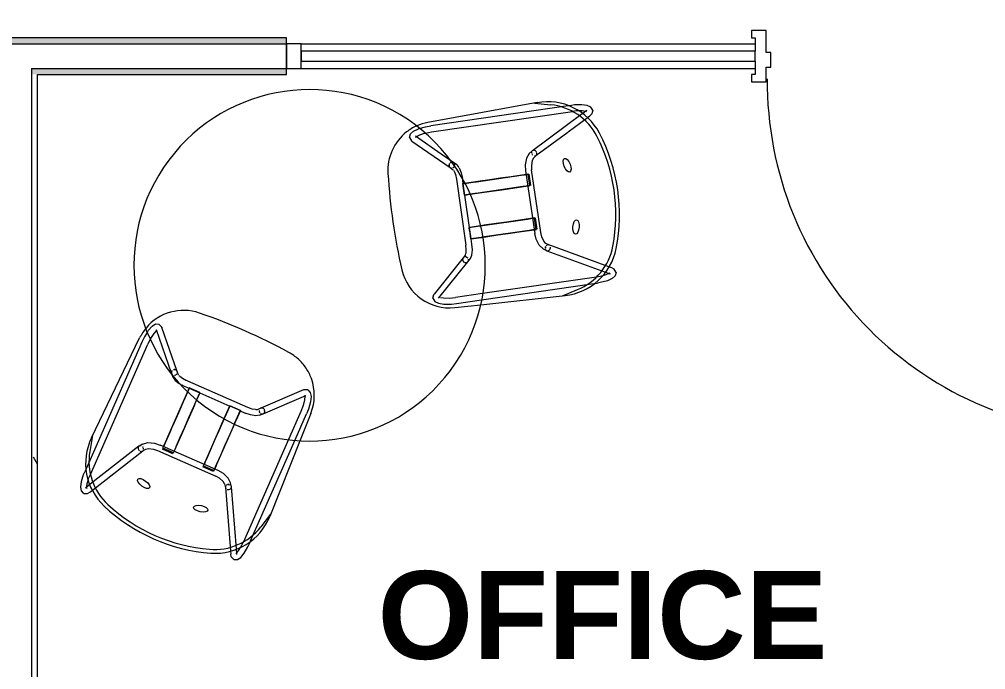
# Model space of a CAD drawing. Header units: inches. Extents: x 6664 to 8129, y 209 to 1287.
# Drawn here: x 7059 to 7158, y 337.5 to 404.1 of the extents above; entities that cross this region are included whole.
import ezdxf

# ---------------------------------------------------------------- set-up
doc = ezdxf.new("R2010")
doc.units = ezdxf.units.IN
doc.header["$MEASUREMENT"] = 0
for name, color, linetype, lineweight in [('A-AREA-IDEN', 2, 'Continuous', 9), ('A-DOOR', 31, 'Continuous', 13), ('A-GLAZ-CURT', 52, 'Continuous', 9), ('A-GLAZ-CWMG', 51, 'Continuous', 9), ('A-WALL', 113, 'Continuous', 13), ('A-WALL-PATT', 111, 'Continuous', 13), ('I-FURN', 30, 'Continuous', 9), ('I-WALL', 2, 'Continuous', 9)]:
    doc.layers.add(name, color=color, linetype=linetype, lineweight=lineweight)
doc.styles.add('Swis721 Lt BT_B', font='', dxfattribs={"height": 9})
doc.styles.get('Swis721 Lt BT_B').set_extended_font_data('Swis721 Lt BT', bold=True)
pattern_1 = [(0, (0, 0), (30.72, 7.68), [1.267, -21.773, 1.267, -21.773, -122.88]), (0, (0, 0), (30.72, 7.68), [-46.08, 1.267, -44.813, 1.267, -21.773, -53.76]), (0, (0, 0), (30.72, 7.68), [-115.2, 1.267, -14.093, 1.267, -37.133]), (120, (11.52, 3.84), (-22.011075, 22.7643004), [1.267, -21.773, 1.267, -21.773, -122.88]), (120, (11.52, 3.84), (-22.011075, 22.7643004), [-46.08, 1.267, -44.813, 1.267, -21.773, -53.76]), (120, (11.52, 3.84), (-22.011075, 22.7643004), [-115.2, 1.267, -14.093, 1.267, -37.133]), (240, (15.36, 19.2), (-8.708925, -30.4443004), [1.267, -21.773, 1.267, -21.773, -122.88]), (240, (15.36, 19.2), (-8.708925, -30.4443004), [-46.08, 1.267, -44.813, 1.267, -21.773, -53.76]), (240, (15.36, 19.2), (-8.708925, -30.4443004), [-115.2, 1.267, -14.093, 1.267, -37.133])]

# ---------------------------------------------------------------- blocks, each defined once
blk = doc.blocks.new('Door - Single - Solid Door - wood-8514988-11th FLOOR POWER _ SIGNAL')
at = {"layer": 'A-DOOR'}
for p, q in [((-14.006, 38.714), (-12.631, 38.714)), ((-14.006, 2.714), (-14.006, 38.714)), ((-12.631, 38.714), (-12.631, 2.714)), ((-12.631, 2.714), (-14.006, 2.714))]:
    blk.add_line(p, q, dxfattribs=at)
at = {"layer": 'A-DOOR', "lineweight": 9}
for p, q in [((-15.631, 2.714), (-15.631, 1.964)), ((-14.131, 2.714), (-15.631, 2.714)), ((-14.131, 1.214), (-14.131, 2.714)), ((23.619, 2.714), (22.119, 2.714)), ((22.119, 2.714), (22.119, 1.214)), ((23.619, 1.964), (23.619, 2.714)), ((-13.631, 1.214), (-14.131, 1.214)), ((-13.631, -0.286), (-13.631, 1.214)), ((22.119, 1.214), (21.619, 1.214)), ((21.619, 1.214), (21.619, -0.286)), ((23.244, 0.589), (23.244, 1.964)), ((23.244, 1.964), (23.619, 1.964)), ((-14.131, -2.536), (-14.131, -0.286)), ((-14.131, -0.286), (-13.631, -0.286)), ((21.619, -0.286), (22.119, -0.286)), ((22.119, -0.286), (22.119, -2.536)), ((23.244, -1.786), (23.244, -0.411)), ((-15.631, -1.786), (-15.631, -2.536)), ((23.619, -1.786), (23.244, -1.786)), ((23.619, -2.536), (23.619, -1.786)), ((-15.631, -2.536), (-14.131, -2.536)), ((22.119, -2.536), (23.619, -2.536))]:
    blk.add_line(p, q, dxfattribs=at)
blk.add_arc((-14.006, 2.714), 36, 359.5, 90, dxfattribs=at)
blk = doc.blocks.new('MEZ-Round_Top-Davis_Furniture-2 - 36x36x29-R-7034221-11th FLOOR POWER _ SIGNAL')
at = {"layer": 'I-FURN'}
for start, end in [(90, 270), (270, 90)]:
    blk.add_arc((0, 0), 18, start, end, dxfattribs=at)
blk = doc.blocks.new('HighTower_Eyes_Guest1 - HighTower_Eyes_Guest-V3-11th FLOOR POWER _ SIGNAL')
at = {"layer": 'I-FURN'}
for p, q in [((-4.667, 5.665), (-7.92, 9.146)), ((7.92, 9.146), (4.668, 5.666)), ((-9.096, 8.146), (-9.18, 7.548)), ((-9.074, 8.305), (-9.096, 8.146)), ((-8.903, 8.845), (-9.058, 8.354)), ((-8.383, 8.726), (-8.377, 8.719)), ((-8.377, 8.719), (-5.177, 5.295)), ((5.124, 5.239), (8.377, 8.719)), ((8.252, 8.719), (8.279, 8.678)), ((8.32, 8.615), (8.441, 8.267)), ((8.383, 8.726), (8.377, 8.719)), ((8.441, 8.267), (8.543, 7.661)), ((8.903, 8.845), (9.074, 8.305)), ((9.074, 8.305), (9.18, 7.548)), ((-9.978, -4.107), (-9.581, 7.252)), ((-9.18, 7.548), (-9.199, 7.02)), ((-9.199, 7.02), (-9.199, -7.229)), ((-8.547, 7.576), (-8.574, 7.02)), ((-8.574, -7.566), (-8.574, 7.02)), ((8.543, 7.661), (8.574, 7.02)), ((8.574, 7.02), (8.574, 3.887)), ((9.18, 7.548), (9.199, 7.02)), ((9.199, 4.117), (9.199, 7.02)), ((9.581, 7.252), (9.684, 4.295)), ((-5.177, 5.295), (-5.124, 5.238)), ((-5.128, 5.245), (-4.85, 4.951)), ((-4.85, 4.951), (-4.565, 4.774)), ((-4.396, 5.38), (-4.673, 5.674)), ((-4.345, 5.356), (-4.279, 5.323)), ((-3.316, 5.203), (-3.421, 5.203)), ((3.421, 5.203), (-3.285, 5.203)), ((4.397, 5.381), (4.279, 5.323)), ((4.673, 5.674), (4.396, 5.38)), ((4.85, 4.951), (4.52, 4.746)), ((4.85, 4.951), (5.128, 5.245)), ((-3.836, 4.606), (-3.731, 4.599)), ((-3.697, 4.596), (-3.421, 4.578)), ((-3.421, 4.578), (-2.858, 4.578)), ((-1.677, 4.614), (-2.858, 4.614)), ((-2.858, 4.614), (-2.858, 4.589)), ((-2.858, 4.602), (-1.677, 4.602)), ((-2.858, 4.578), (-2.858, 4.602)), ((-2.858, 4.233), (-2.858, 4.602)), ((-2.858, 4.589), (-2.858, 4.578)), ((-2.858, 4.583), (-2.858, 4.233)), ((-2.858, 3.535), (-2.858, 4.233)), ((-2.858, 4.233), (-2.858, 3.073)), ((-1.677, 4.589), (-1.677, 4.614)), ((-1.677, 4.602), (-1.677, 4.583)), ((-1.677, 4.602), (-1.677, 3.855)), ((-1.677, 4.578), (-1.677, 4.589)), ((-1.677, 4.583), (-1.677, 4.578)), ((-1.677, 3.855), (-1.677, 4.583)), ((-1.677, 4.578), (1.677, 4.578)), ((1.677, 4.589), (1.677, 4.614)), ((1.677, 4.614), (2.858, 4.614)), ((1.677, 3.535), (1.677, 4.602)), ((1.677, 4.602), (1.677, 4.583)), ((2.858, 4.602), (1.677, 4.602)), ((1.677, 4.578), (1.677, 4.589)), ((1.677, 4.583), (1.677, 4.578)), ((1.677, 4.583), (1.677, 3.207)), ((1.677, 4.578), (1.677, 4.578)), ((2.858, 4.614), (2.858, 4.589)), ((2.858, 4.583), (2.858, 4.602)), ((2.858, 4.602), (2.858, 3.535)), ((2.858, 4.589), (2.858, 4.578)), ((2.858, 3.23), (2.858, 4.583)), ((2.858, 4.578), (2.858, 4.583)), ((2.858, 4.578), (3.421, 4.578)), ((2.858, 4.578), (2.858, 4.578)), ((3.984, 4.616), (3.421, 4.578)), ((4.52, 4.746), (3.984, 4.616)), ((9.199, -7.185), (9.199, 4.117)), ((9.684, 4.295), (9.978, -4.107)), ((-2.858, 3.207), (-2.858, 3.535)), ((-2.858, -1.431), (-2.858, 3.207)), ((-2.858, 3.073), (-2.858, 2.448)), ((-1.677, 3.073), (-1.677, 3.855)), ((-1.677, 3.855), (-1.677, 3.535)), ((-1.677, 3.535), (-1.677, 3.373)), ((-1.677, 3.373), (-1.677, 3.207)), ((-1.677, 3.207), (-1.677, -1.431)), ((-1.677, 1.82), (-1.677, 3.073)), ((1.677, 3.373), (1.677, 3.535)), ((1.677, 3.207), (1.677, 3.373)), ((1.677, -1.431), (1.677, 3.197)), ((1.677, 3.197), (1.677, 3.073)), ((1.677, 3.073), (1.677, 1.82)), ((2.858, 3.535), (2.858, 3.23)), ((2.858, 3.127), (2.858, 3.207)), ((2.858, 3.207), (2.858, 3.127)), ((2.858, 3.073), (2.858, 3.127)), ((2.858, 3.127), (2.858, -1.431)), ((2.858, 1.82), (2.858, 3.073)), ((8.574, 3.887), (8.574, -7.566)), ((-2.858, 2.448), (-2.858, 1.82)), ((-2.858, 1.82), (-2.858, 0.754)), ((-1.677, 0.754), (-1.677, 1.82)), ((1.677, 1.82), (1.677, 0.754)), ((2.858, 0.754), (2.858, 1.82)), ((-2.858, 0.754), (-2.858, 0.181)), ((-2.858, 0.181), (-2.858, -0.384)), ((-1.677, 0.181), (-1.677, 0.754)), ((-1.677, -0.384), (-1.677, 0.181)), ((1.677, 0.754), (1.677, -0.384)), ((2.858, -0.384), (2.858, 0.754)), ((-2.858, -0.384), (-2.858, -1.431)), ((-1.677, -1.431), (-1.677, -0.384)), ((1.677, -0.384), (1.677, -1.431)), ((2.858, -1.42), (2.858, -0.384)), ((3.251, -1.942), (-3.251, -1.942)), ((-2.858, -1.758), (-2.858, -1.431)), ((-2.858, -1.45), (-2.858, -1.954)), ((-2.858, -2.037), (-2.858, -1.758)), ((-1.677, -1.431), (-1.677, -1.551)), ((-1.677, -1.954), (-1.677, -1.45)), ((-1.677, -1.551), (-1.677, -1.662)), ((-1.677, -1.662), (-1.677, -1.758)), ((-1.677, -1.758), (-1.677, -2.037)), ((1.677, -1.758), (1.677, -1.431)), ((1.677, -1.45), (1.677, -1.94)), ((1.677, -2.037), (1.677, -1.758)), ((2.858, -1.956), (2.858, -1.431)), ((2.858, -1.431), (2.858, -1.758)), ((2.858, -1.758), (2.858, -2.041)), ((-5.18, -2.919), (-8.175, -8.495)), ((-4.924, -2.564), (-5.162, -2.9)), ((-4.652, -3.262), (-4.414, -2.926)), ((-3.682, -2.601), (-3.251, -2.567)), ((-3.251, -2.567), (3.251, -2.567)), ((-2.858, -2.037), (-2.858, -2.099)), ((-2.858, -2.099), (-2.858, -2.037)), ((-2.858, -2.174), (-2.858, -2.103)), ((-2.858, -2.121), (-2.858, -2.174)), ((-1.677, -2.121), (-2.858, -2.121)), ((-1.677, -2.223), (-2.858, -2.223)), ((-1.677, -2.037), (-1.677, -2.087)), ((-1.677, -2.087), (-1.677, -2.037)), ((-1.677, -2.103), (-1.677, -2.161)), ((1.677, -2.053), (1.677, -2.103)), ((1.677, -2.103), (1.677, -2.053)), ((1.677, -2.121), (1.677, -2.179)), ((1.677, -2.179), (1.677, -2.121)), ((2.858, -2.121), (1.677, -2.121)), ((2.858, -2.223), (1.677, -2.223)), ((2.858, -2.041), (2.858, -2.103)), ((2.858, -2.103), (2.858, -2.041)), ((2.858, -2.108), (2.858, -2.179)), ((2.858, -2.179), (2.858, -2.121)), ((4.414, -2.926), (4.652, -3.262)), ((5.162, -2.9), (4.924, -2.564)), ((8.197, -8.536), (5.171, -2.904)), ((-9.968, -3.844), (-9.567, -5.453)), ((-7.715, -8.958), (-4.629, -3.215)), ((4.621, -3.199), (7.715, -8.958)), ((9.968, -3.844), (9.567, -5.453)), ((-9.199, -7.229), (-9.199, -7.566)), ((9.199, -7.566), (9.199, -7.229)), ((-8.197, -8.536), (-8.427, -8.964)), ((8.427, -8.964), (8.197, -8.536)), ((-8.471, -9.029), (-8.427, -8.964)), ((-8.327, -8.987), (-8.357, -8.936)), ((-8.302, -9.029), (-8.326, -8.989)), ((-7.877, -9.259), (-7.715, -8.958)), ((7.715, -8.958), (7.877, -9.259)), ((8.326, -8.989), (8.357, -8.938)), ((8.471, -9.029), (8.427, -8.964))]:
    blk.add_line(p, q, dxfattribs=at)
at = {"layer": 'I-FURN', "flags": 128}
for points in [[(-8.315, 9.333), (-8.669, 9.188), (-8.898, 8.853)], [(-8.314, 9.332), (-7.962, 9.188), (-7.92, 9.146)], [(8.314, 9.332), (7.962, 9.188), (7.92, 9.146)], [(8.315, 9.333), (8.669, 9.188), (8.898, 8.853)], [(-8.32, 8.615), (-8.441, 8.267), (-8.543, 7.661), (-8.547, 7.576)], [(-4.237, 5.313), (-3.909, 5.236), (-3.421, 5.203)], [(4.237, 5.313), (3.909, 5.236), (3.421, 5.203)], [(-4.52, 4.746), (-3.984, 4.616), (-3.836, 4.606)], [(-4.924, -2.564), (-4.508, -2.217), (-3.859, -1.998), (-3.251, -1.942)], [(4.924, -2.564), (4.508, -2.217), (3.859, -1.998), (3.251, -1.942)], [(-4.414, -2.926), (-4.173, -2.748), (-3.682, -2.601)], [(4.414, -2.926), (4.173, -2.748), (3.682, -2.601), (3.251, -2.567)], [(-8.387, -9.629), (-8.728, -9.487), (-8.949, -9.15), (-9.106, -8.614), (-9.192, -7.871), (-9.199, -7.566)], [(-8.525, -8.218), (-8.561, -7.955), (-8.574, -7.566)], [(8.387, -9.629), (8.728, -9.487), (8.949, -9.15), (9.106, -8.614), (9.192, -7.871), (9.199, -7.566)], [(8.525, -8.218), (8.561, -7.955), (8.574, -7.566)], [(-8.381, -8.878), (-8.479, -8.562), (-8.525, -8.218)], [(8.381, -8.878), (8.479, -8.562), (8.525, -8.218)], [(-8.387, -9.629), (-8.046, -9.487), (-7.877, -9.259)], [(8.387, -9.629), (8.046, -9.487), (7.877, -9.259)]]:
    blk.add_lwpolyline(points, dxfattribs=at)
at = {"layer": 'I-FURN'}
for centre, radius, start, end in [((-4.584, 7.077), 5, 94.68367, 164.03527), ((0, -48.875), 61.139, 85.31633, 94.68367), ((4.584, 7.077), 5, 71.43027, 85.31633), ((4.584, 7.077), 5, 57.54422, 71.43027), ((4.584, 7.077), 5, 43.65816, 57.54422), ((4.584, 7.077), 5, 2, 43.65816), ((-4.584, 7.077), 5, 164.11395, 178), ((-3.981, -4.316), 6, 178, 250.52754), ((3.981, -4.316), 6, 289.47246, 2), ((-3.746, -4.001), 6, 194, 251.10821), ((3.746, -4.001), 6, 288.89179, 346), ((0, 6.944), 17.568, 251.10821, 288.89179), ((0, 6.944), 17.943, 250.52754, 289.47246), ((0, 6.944), 17.943, 250.52754, 289.47246)]:
    blk.add_arc(centre, radius, start, end, dxfattribs=at)
for centre, major_axis, ratio, start_param, end_param in [((-4.9, 5.46), (0.227, 0.214), 0.915808, 2.428908, 2.63401), ((-4.895, 5.452), (0.228, 0.213), 0.916448, 2.43874, 2.608271), ((-4.895, 5.452), (0.228, 0.213), 0.916448, 2.084672, 2.346472), ((-4.9, 5.46), (0.227, 0.214), 0.915808, 2.167109, 2.211844), ((-4.9, 5.46), (0.227, 0.214), 0.915808, 2.690708, 2.897234), ((-4.9, 5.46), (0.227, 0.214), 0.915808, 2.963189, 3.141593), ((-4.895, 5.452), (0.228, 0.213), 0.916448, 2.947164, 3.13187), ((-4.9, 5.46), (0.227, 0.214), 0.915808, 3.141593, 3.214307), ((-4.895, 5.452), (0.228, 0.213), 0.916448, 3.13187, 3.141593), ((-4.895, 5.452), (0.228, 0.213), 0.916448, 3.141593, 3.33919), ((-4.9, 5.46), (0.227, 0.214), 0.915808, 3.289597, 3.476106), ((-4.9, 5.46), (0.227, 0.214), 0.915808, 1.381711, 1.562638), ((-4.895, 5.452), (0.228, 0.213), 0.916448, 1.386162, 1.561074), ((-4.9, 5.46), (0.227, 0.214), 0.915808, 1.155371, 1.298687), ((-4.895, 5.452), (0.228, 0.213), 0.916448, 1.147282, 1.299274), ((-4.895, 5.452), (0.228, 0.213), 0.916448, 3.684418, 3.861128), ((-4.9, 5.46), (0.227, 0.214), 0.915808, 0.858112, 1.035719), ((-4.895, 5.452), (0.228, 0.213), 0.916448, 0.85768, 1.037475), ((-4.9, 5.46), (0.227, 0.214), 0.915808, 0.596313, 0.772256), ((-4.895, 5.452), (0.228, 0.213), 0.916448, 0.590929, 0.775676), ((-4.895, 5.452), (0.228, 0.213), 0.916448, 4.471424, 4.913765), ((-4.9, 5.46), (0.227, 0.214), 0.915808, 0.191413, 0.334513), ((-4.895, 5.452), (0.228, 0.213), 0.916448, 6.273463, 6.535262), ((-4.9, 5.46), (0.227, 0.214), 0.915808, 0.072714, 0.191413), ((-4.9, 5.46), (0.227, 0.214), 0.915808, 0, 0.072714), ((-4.9, 5.46), (0.227, 0.214), 0.915808, 6.0941, 6.283185), ((-4.895, 5.452), (0.228, 0.213), 0.916448, 6.011663, 6.273463), ((-4.895, 5.452), (0.228, 0.213), 0.916448, 4.964466, 5.226265), ((-4.9, 5.46), (0.227, 0.214), 0.915808, 5.046902, 5.278321), ((-4.895, 5.452), (0.228, 0.213), 0.916448, 5.766308, 5.982538), ((-4.895, 5.452), (0.228, 0.213), 0.916448, 5.524019, 5.708881), ((4.896, 5.452), (-0.228, 0.213), 0.916448, 1.05692, 1.808476), ((4.896, 5.452), (-0.228, 0.213), 0.916448, 6.031109, 6.554707), ((4.9, 5.46), (-0.227, 0.214), 0.915808, 6.210471, 6.472271), ((4.9, 5.46), (-0.227, 0.214), 0.915808, 1.236283, 1.433525), ((4.9, 5.46), (-0.227, 0.214), 0.915808, 1.498082, 1.759882), ((4.896, 5.452), (-0.228, 0.213), 0.916448, 5.769309, 5.979921), ((4.9, 5.46), (-0.227, 0.214), 0.915808, 5.775508, 5.948672), ((4.896, 5.452), (-0.228, 0.213), 0.916448, 5.50751, 5.70291), ((4.9, 5.46), (-0.227, 0.214), 0.915808, 5.425073, 5.686873), ((4.896, 5.452), (-0.228, 0.213), 0.916448, 2.177595, 2.364128), ((4.896, 5.452), (-0.228, 0.213), 0.916448, 5.24571, 5.434476), ((4.9, 5.46), (-0.227, 0.214), 0.915808, 5.163274, 5.425073), ((4.896, 5.452), (-0.228, 0.213), 0.916448, 2.440623, 2.627717), ((4.9, 5.46), (-0.227, 0.214), 0.915808, 2.54528, 2.707622), ((4.896, 5.452), (-0.228, 0.213), 0.916448, 4.722112, 4.904368), ((4.9, 5.46), (-0.227, 0.214), 0.915808, 4.720924, 4.901474), ((4.9, 5.46), (-0.227, 0.214), 0.915808, 2.816059, 2.993589), ((4.896, 5.452), (-0.228, 0.213), 0.916448, 2.944098, 3.141593), ((4.896, 5.452), (-0.228, 0.213), 0.916448, 4.460312, 4.640541), ((4.9, 5.46), (-0.227, 0.214), 0.915808, 4.456985, 4.639675), ((4.9, 5.46), (-0.227, 0.214), 0.915808, 3.068879, 3.141593), ((4.896, 5.452), (-0.228, 0.213), 0.916448, 3.141593, 3.151315), ((4.896, 5.452), (-0.228, 0.213), 0.916448, 3.151315, 3.413115), ((4.9, 5.46), (-0.227, 0.214), 0.915808, 3.141593, 3.330678), ((4.896, 5.452), (-0.228, 0.213), 0.916448, 4.198513, 4.377029), ((4.9, 5.46), (-0.227, 0.214), 0.915808, 4.192335, 4.377876), ((4.896, 5.452), (-0.228, 0.213), 0.916448, 3.936713, 4.113626), ((4.9, 5.46), (-0.227, 0.214), 0.915808, 3.92624, 4.116076), ((4.896, 5.452), (-0.228, 0.213), 0.916448, 3.674914, 3.850093), ((4.9, 5.46), (-0.227, 0.214), 0.915808, 3.654412, 3.854277), ((-4.904, -3.067), (-0.275, 0.148), 0.846149, 5.878386, 8.157938), ((-4.907, -3.081), (-0.255, 0.181), 0.826969, 0.26926, 0.531059), ((-4.907, -3.081), (-0.255, 0.181), 0.826969, 0, 0.00746), ((-4.907, -3.081), (-0.255, 0.181), 0.826969, 6.096142, 6.283185), ((-4.907, -3.081), (-0.255, 0.181), 0.826969, 5.525085, 5.754636), ((-4.907, -3.081), (-0.255, 0.181), 0.826969, 4.719849, 4.91726), ((-4.904, -3.067), (-0.275, 0.148), 0.846149, 4.492747, 4.754546), ((-4.904, -3.067), (-0.275, 0.148), 0.846149, 4.076075, 4.230947), ((4.896, -3.052), (0.275, 0.148), 0.846149, 2.052238, 2.314038), ((4.907, -3.081), (0.255, 0.181), 0.826969, 1.825135, 1.996712), ((4.896, -3.052), (0.275, 0.148), 0.846149, 1.287619, 1.78679), ((4.907, -3.081), (0.255, 0.181), 0.826969, 1.301537, 1.534958), ((4.907, -3.081), (0.255, 0.181), 0.826969, 1.039737, 1.201154), ((4.896, -3.052), (0.275, 0.148), 0.846149, 4.251883, 6.717117), ((4.896, -3.052), (0.275, 0.148), 0.846149, 0.743241, 0.922887), ((4.907, -3.081), (0.255, 0.181), 0.826969, 0, 0.254339), ((4.907, -3.081), (0.255, 0.181), 0.826969, 6.275725, 6.283185), ((-4.907, -3.081), (-0.255, 0.181), 0.826969, 0.531059, 0.792858), ((-4.904, -3.067), (-0.275, 0.148), 0.846149, 2.136552, 2.294271), ((-4.904, -3.067), (-0.275, 0.148), 0.846149, 2.398351, 2.575143), ((-4.904, -3.067), (-0.275, 0.148), 0.846149, 2.660151, 2.896492), ((-4.904, -3.067), (-0.275, 0.148), 0.846149, 2.92195, 3.141593), ((-4.907, -3.081), (-0.255, 0.181), 0.826969, 3.141593, 3.382773), ((-4.904, -3.067), (-0.275, 0.148), 0.846149, 3.141593, 3.18375), ((-4.907, -3.081), (-0.255, 0.181), 0.826969, 3.737682, 3.917238), ((4.896, -3.052), (0.275, 0.148), 0.846149, 2.575837, 2.796189), ((4.896, -3.052), (0.275, 0.148), 0.846149, 2.92445, 3.361235), ((4.907, -3.081), (0.255, 0.181), 0.826969, 2.900413, 3.141593), ((4.896, -3.052), (0.275, 0.148), 0.846149, 3.426403, 3.623034), ((4.907, -3.081), (0.255, 0.181), 0.826969, 5.752126, 5.944891)]:
    blk.add_ellipse(centre, major_axis=major_axis, ratio=ratio, start_param=start_param, end_param=end_param, dxfattribs=at)
for centre, major_axis in [((-3.194, -6.224), (-0.731, 0.169)), ((3.194, -6.224), (0.731, 0.169))]:
    blk.add_ellipse(centre, major_axis=major_axis, ratio=0.429347, dxfattribs=at)
blk = doc.blocks.new('HighTower_Eyes_Guest1 - HighTower_Eyes_Guest-V4-11th FLOOR POWER _ SIGNAL')
at = {"layer": 'I-FURN'}
for p, q in [((-8.471, 9.029), (-8.427, 8.964)), ((-8.427, 8.964), (-8.197, 8.536)), ((-8.327, 8.987), (-8.357, 8.936)), ((-7.715, 8.958), (-7.877, 9.259)), ((-6.567, 6.821), (-7.715, 8.958)), ((7.715, 8.958), (4.621, 3.199)), ((7.877, 9.259), (7.715, 8.958)), ((8.197, 8.536), (8.427, 8.964)), ((8.326, 8.989), (8.357, 8.938)), ((8.471, 9.029), (8.427, 8.964)), ((-8.561, 7.955), (-8.574, 7.566)), ((-8.525, 8.218), (-8.561, 7.955)), ((-8.175, 8.495), (-5.18, 2.919)), ((5.171, 2.904), (8.197, 8.536)), ((-9.199, 7.566), (-9.199, 7.229)), ((-9.199, 7.203), (-9.199, -7.02)), ((-8.574, -7.02), (-8.574, 7.566)), ((8.574, 7.566), (8.574, -4.246)), ((9.199, 7.229), (9.199, 7.566)), ((9.199, -4.432), (9.199, 7.185)), ((-4.629, 3.215), (-6.549, 6.789)), ((-9.968, 3.844), (-9.567, 5.453)), ((9.968, 3.844), (9.567, 5.453)), ((-9.978, 4.107), (-9.581, -7.252)), ((9.675, -4.573), (9.978, 4.107)), ((-4.414, 2.926), (-4.652, 3.262)), ((4.652, 3.262), (4.414, 2.926)), ((-5.162, 2.9), (-4.924, 2.564)), ((-4.924, 2.564), (-4.508, 2.217)), ((-4.508, 2.217), (-3.859, 1.998)), ((-3.859, 1.998), (-3.251, 1.942)), ((-3.682, 2.601), (-3.251, 2.567)), ((3.251, 2.567), (-3.251, 2.567)), ((-2.858, 2.223), (-1.677, 2.223)), ((-2.858, 2.103), (-2.858, 2.174)), ((-2.858, 2.174), (-2.858, 2.121)), ((-2.858, 2.121), (-1.677, 2.121)), ((-2.858, 2.037), (-2.858, 2.099)), ((-2.858, 2.099), (-2.858, 2.037)), ((-2.858, 1.987), (-2.858, 2.034)), ((-2.858, 2.034), (-2.858, 1.987)), ((-1.677, 2.161), (-1.677, 2.103)), ((-1.677, 2.037), (-1.677, 2.087)), ((-1.677, 2.087), (-1.677, 2.037)), ((1.677, 2.223), (2.858, 2.223)), ((1.677, 2.121), (1.677, 2.179)), ((1.677, 2.179), (1.677, 2.121)), ((1.677, 2.121), (2.858, 2.121)), ((1.677, 2.053), (1.677, 2.103)), ((1.677, 2.103), (1.677, 2.053)), ((2.858, 2.121), (2.858, 2.179)), ((2.858, 2.179), (2.858, 2.108)), ((2.858, 2.041), (2.858, 2.103)), ((2.858, 2.103), (2.858, 2.041)), ((2.858, 1.99), (2.858, 2.037)), ((2.858, 2.037), (2.858, 1.99)), ((3.859, 1.998), (3.251, 1.942)), ((4.924, 2.564), (5.162, 2.9)), ((-3.251, 1.942), (3.251, 1.942)), ((-2.858, 1.758), (-2.858, 1.958)), ((-2.858, 1.954), (-2.858, 0.384)), ((-2.858, 1.431), (-2.858, 1.758)), ((-2.858, -3.207), (-2.858, 1.431)), ((-1.677, 1.958), (-1.677, 1.758)), ((-1.677, 0.384), (-1.677, 1.954)), ((-1.677, 1.758), (-1.677, 1.431)), ((-1.677, 1.431), (-1.677, -3.207)), ((1.677, 1.962), (1.677, 0.384)), ((1.677, 1.758), (1.677, 1.958)), ((1.677, 1.431), (1.677, 1.758)), ((1.677, -3.207), (1.677, 1.431)), ((2.858, 1.958), (2.858, 1.758)), ((2.858, 0.384), (2.858, 1.956)), ((2.858, 1.758), (2.858, 1.431)), ((2.858, 1.431), (2.858, -3.207)), ((-2.858, 0.384), (-2.858, -0.181)), ((-1.677, -0.754), (-1.677, 0.384)), ((1.677, 0.384), (1.677, -0.754)), ((2.858, -0.754), (2.858, 0.384)), ((-2.858, -0.181), (-2.858, -0.754)), ((-2.858, -0.754), (-2.858, -1.82)), ((-1.677, -1.82), (-1.677, -0.754)), ((1.677, -0.754), (1.677, -1.82)), ((2.858, -1.82), (2.858, -0.754)), ((-2.858, -1.82), (-2.858, -3.073)), ((-1.677, -3.073), (-1.677, -1.82)), ((1.677, -1.82), (1.677, -3.073)), ((2.858, -3.073), (2.858, -1.82)), ((-2.858, -3.073), (-2.858, -4.447)), ((-2.858, -3.373), (-2.858, -3.207)), ((-2.858, -3.535), (-2.858, -3.373)), ((-2.858, -4.447), (-2.858, -3.535)), ((-1.677, -4.039), (-1.677, -3.073)), ((-1.677, -3.207), (-1.677, -3.535)), ((-1.677, -3.535), (-1.677, -4.039)), ((1.677, -3.073), (1.677, -3.46)), ((1.677, -3.461), (1.677, -3.207)), ((1.677, -3.46), (1.677, -4.583)), ((1.677, -3.535), (1.677, -3.461)), ((1.677, -4.602), (1.677, -3.535)), ((2.858, -3.373), (2.858, -3.073)), ((2.858, -3.207), (2.858, -3.373)), ((2.858, -3.411), (2.858, -3.499)), ((2.858, -3.499), (2.858, -3.411)), ((2.858, -3.535), (2.858, -4.602)), ((2.858, -4.583), (2.858, -3.535)), ((-4.85, -4.951), (-4.565, -4.774)), ((-3.195, -4.578), (-3.421, -4.578)), ((-2.858, -4.578), (-3.195, -4.578)), ((-2.858, -4.447), (-2.858, -4.583)), ((-2.858, -4.602), (-2.858, -4.447)), ((-2.858, -4.578), (-2.858, -4.589)), ((-2.858, -4.583), (-2.858, -4.578)), ((-2.858, -4.602), (-2.858, -4.583)), ((-2.858, -4.589), (-2.858, -4.614)), ((-1.677, -4.602), (-2.858, -4.602)), ((-2.858, -4.614), (-1.677, -4.614)), ((-1.677, -4.064), (-1.677, -4.602)), ((-1.677, -4.583), (-1.677, -4.064)), ((1.677, -4.578), (-1.677, -4.578)), ((-1.677, -4.589), (-1.677, -4.578)), ((-1.677, -4.578), (-1.677, -4.583)), ((-1.677, -4.583), (-1.677, -4.602)), ((-1.677, -4.614), (-1.677, -4.589)), ((1.677, -4.589), (1.677, -4.578)), ((1.677, -4.578), (1.677, -4.602)), ((1.677, -4.614), (1.677, -4.589)), ((1.677, -4.602), (2.858, -4.602)), ((2.009, -4.614), (1.677, -4.614)), ((2.858, -4.614), (2.033, -4.614)), ((3.421, -4.578), (2.858, -4.578)), ((2.858, -4.578), (2.858, -4.589)), ((2.858, -4.583), (2.858, -4.578)), ((2.858, -4.578), (2.858, -4.578)), ((2.858, -4.602), (2.858, -4.583)), ((2.858, -4.589), (2.858, -4.614)), ((8.574, -4.246), (8.574, -7.02)), ((9.199, -7.02), (9.199, -4.432)), ((9.581, -7.252), (9.675, -4.573)), ((-7.92, -9.146), (-4.667, -5.665)), ((-5.485, -5.625), (-6.178, -6.367)), ((-5.124, -5.238), (-5.485, -5.625)), ((-4.85, -4.951), (-5.128, -5.245)), ((-4.673, -5.674), (-4.396, -5.38)), ((-4.345, -5.356), (-4.279, -5.323)), ((-3.421, -5.203), (3.421, -5.203)), ((4.397, -5.381), (4.279, -5.323)), ((4.396, -5.38), (4.673, -5.674)), ((4.668, -5.666), (7.92, -9.146)), ((5.128, -5.245), (4.85, -4.951)), ((8.377, -8.719), (5.124, -5.239)), ((-6.183, -6.372), (-8.377, -8.719)), ((-8.543, -7.661), (-8.574, -7.02)), ((-8.528, -7.748), (-8.543, -7.661)), ((-8.441, -8.267), (-8.528, -7.748)), ((-8.32, -8.615), (-8.441, -8.267)), ((-8.383, -8.726), (-8.377, -8.719)), ((-8.247, -8.726), (-8.259, -8.708)), ((8.252, -8.719), (8.279, -8.678)), ((8.343, -8.549), (8.441, -8.267)), ((8.383, -8.726), (8.377, -8.719)), ((8.669, -9.188), (8.898, -8.853)), ((8.315, -9.333), (8.669, -9.188))]:
    blk.add_line(p, q, dxfattribs=at)
at = {"layer": 'I-FURN', "flags": 128}
for points in [[(-8.387, 9.629), (-8.728, 9.487), (-8.949, 9.15), (-9.106, 8.614), (-9.192, 7.871), (-9.199, 7.566)], [(-8.387, 9.629), (-8.046, 9.487), (-7.877, 9.259)], [(8.387, 9.629), (8.046, 9.487), (7.877, 9.259)], [(8.387, 9.629), (8.728, 9.487), (8.949, 9.15), (9.106, 8.614), (9.192, 7.871), (9.199, 7.566)], [(-8.381, 8.878), (-8.479, 8.562), (-8.525, 8.218)], [(8.381, 8.878), (8.479, 8.562), (8.525, 8.218)], [(8.525, 8.218), (8.561, 7.955), (8.574, 7.566)], [(-4.414, 2.926), (-4.173, 2.748), (-3.682, 2.601)], [(4.414, 2.926), (4.173, 2.748), (3.682, 2.601), (3.251, 2.567)], [(4.924, 2.564), (4.508, 2.217), (3.859, 1.998)], [(-4.52, -4.746), (-3.984, -4.616), (-3.421, -4.578)], [(4.85, -4.951), (4.52, -4.746), (3.984, -4.616), (3.421, -4.578)], [(-4.237, -5.313), (-3.909, -5.236), (-3.421, -5.203)], [(4.237, -5.313), (3.909, -5.236), (3.421, -5.203)], [(-9.086, -8.221), (-9.18, -7.548), (-9.199, -7.02)], [(8.441, -8.267), (8.543, -7.661), (8.574, -7.02)], [(8.903, -8.845), (9.074, -8.305), (9.18, -7.548), (9.199, -7.02)], [(-8.315, -9.333), (-8.669, -9.188), (-8.903, -8.845), (-9.074, -8.305), (-9.086, -8.221)], [(-8.315, -9.333), (-7.962, -9.188), (-7.92, -9.146)], [(8.314, -9.332), (7.962, -9.188), (7.92, -9.146)]]:
    blk.add_lwpolyline(points, dxfattribs=at)
at = {"layer": 'I-FURN'}
for centre, radius, start, end in [((0, -6.944), 17.943, 70.52754, 109.47246), ((0, -6.944), 17.943, 70.52754, 109.47246), ((-3.981, 4.316), 6, 109.47246, 182), ((0, -6.944), 17.568, 71.10821, 108.89179), ((3.981, 4.316), 6, 358, 70.52754), ((-3.746, 4.001), 6, 108.89179, 166), ((3.746, 4.001), 6, 14, 71.10821), ((-4.584, -7.077), 5, 182, 195.88605), ((4.584, -7.077), 5, 274.68367, 358), ((-4.584, -7.077), 5, 196.20931, 209.77211), ((-4.584, -7.077), 5, 209.77211, 265.31633), ((0, 48.875), 61.139, 265.31633, 274.68367)]:
    blk.add_arc(centre, radius, start, end, dxfattribs=at)
for centre, major_axis in [((-3.194, 6.224), (0.731, 0.169)), ((3.194, 6.224), (-0.731, 0.169))]:
    blk.add_ellipse(centre, major_axis=major_axis, ratio=0.429347, dxfattribs=at)
for centre, major_axis, ratio, start_param, end_param in [((-4.904, 3.067), (0.275, 0.148), 0.846149, 1.107926, 3.361235), ((-4.907, 3.081), (0.255, 0.181), 0.826969, 2.348734, 2.610534), ((-4.907, 3.081), (0.255, 0.181), 0.826969, 2.610534, 2.872333), ((-4.904, 3.067), (0.275, 0.148), 0.846149, 0.834036, 1.005041), ((-4.904, 3.067), (0.275, 0.148), 0.846149, 0.550687, 0.743241), ((-4.904, 3.067), (0.275, 0.148), 0.846149, 0.245101, 0.481442), ((-4.904, 3.067), (0.275, 0.148), 0.846149, 6.241028, 6.502828), ((-4.907, 3.081), (0.255, 0.181), 0.826969, 6.042005, 6.283185), ((-4.907, 3.081), (0.255, 0.181), 0.826969, 5.50754, 5.687096), ((4.896, 3.052), (-0.275, 0.148), 0.846149, 0.345403, 0.565756), ((4.896, 3.052), (-0.275, 0.148), 0.846149, 6.063543, 6.500328), ((4.896, 3.052), (-0.275, 0.148), 0.846149, 0.827555, 1.089355), ((4.907, 3.081), (-0.255, 0.181), 0.826969, 0.00746, 0.24118), ((4.907, 3.081), (-0.255, 0.181), 0.826969, 0, 0.00746), ((4.896, 3.052), (-0.275, 0.148), 0.846149, 2.92195, 5.278145), ((4.907, 3.081), (-0.255, 0.181), 0.826969, 3.769872, 3.934451), ((4.907, 3.081), (-0.255, 0.181), 0.826969, 3.479073, 3.672652), ((-4.907, 3.081), (0.255, 0.181), 0.826969, 3.134132, 3.141593), ((-4.907, 3.081), (0.255, 0.181), 0.826969, 3.670142, 3.899693), ((-4.907, 3.081), (0.255, 0.181), 0.826969, 4.18133, 4.342747), ((-4.907, 3.081), (0.255, 0.181), 0.826969, 4.507518, 4.704929), ((-4.904, 3.067), (0.275, 0.148), 0.846149, 4.670232, 4.932031), ((4.896, 3.052), (-0.275, 0.148), 0.846149, 1.354803, 1.853974), ((4.907, 3.081), (-0.255, 0.181), 0.826969, 1.606635, 1.840056), ((4.907, 3.081), (-0.255, 0.181), 0.826969, 1.940439, 2.101855), ((4.896, 3.052), (-0.275, 0.148), 0.846149, 2.218705, 2.398351), ((4.907, 3.081), (-0.255, 0.181), 0.826969, 2.887254, 3.141593), ((4.907, 3.081), (-0.255, 0.181), 0.826969, 3.141593, 3.149053), ((-4.9, -5.46), (-0.227, 0.214), 0.915808, 0.508815, 0.712684), ((-4.9, -5.46), (-0.227, 0.214), 0.915808, 0.784647, 0.974484), ((-4.895, -5.452), (-0.228, 0.213), 0.916448, 0.533321, 0.702853), ((-4.895, -5.452), (-0.228, 0.213), 0.916448, 0.796531, 0.965985), ((-4.9, -5.46), (-0.227, 0.214), 0.915808, 0.243275, 0.450885), ((-4.895, -5.452), (-0.228, 0.213), 0.916448, 0.009723, 0.444268), ((-4.9, -5.46), (-0.227, 0.214), 0.915808, 1.050468, 1.236283), ((-4.9, -5.46), (-0.227, 0.214), 0.915808, 0, 0.189085), ((-4.9, -5.46), (-0.227, 0.214), 0.915808, 6.210471, 6.283185), ((-4.895, -5.452), (-0.228, 0.213), 0.916448, 0, 0.009723), ((-4.9, -5.46), (-0.227, 0.214), 0.915808, 1.498082, 1.759882), ((-4.895, -5.452), (-0.228, 0.213), 0.916448, 1.580519, 1.75543), ((-4.9, -5.46), (-0.227, 0.214), 0.915808, 1.842905, 2.021681), ((-4.895, -5.452), (-0.228, 0.213), 0.916448, 1.842318, 2.019215), ((-4.895, -5.452), (-0.228, 0.213), 0.916448, 5.56365, 5.74036), ((-4.9, -5.46), (-0.227, 0.214), 0.915808, 2.105874, 2.283481), ((-4.895, -5.452), (-0.228, 0.213), 0.916448, 2.104118, 2.283912), ((-4.895, -5.452), (-0.228, 0.213), 0.916448, 5.320724, 5.50751), ((-4.9, -5.46), (-0.227, 0.214), 0.915808, 2.369337, 2.807079), ((-4.895, -5.452), (-0.228, 0.213), 0.916448, 2.365917, 2.550664), ((-4.895, -5.452), (-0.228, 0.213), 0.916448, 2.627717, 2.823607), ((-4.895, -5.452), (-0.228, 0.213), 0.916448, 4.460312, 4.953354), ((-4.895, -5.452), (-0.228, 0.213), 0.916448, 2.889516, 3.413115), ((-4.9, -5.46), (-0.227, 0.214), 0.915808, 4.377876, 4.639675), ((-4.9, -5.46), (-0.227, 0.214), 0.915808, 3.068879, 3.141593), ((-4.9, -5.46), (-0.227, 0.214), 0.915808, 3.141593, 3.330678), ((-4.895, -5.452), (-0.228, 0.213), 0.916448, 4.198513, 4.460312), ((-4.9, -5.46), (-0.227, 0.214), 0.915808, 4.166021, 4.377876), ((-4.895, -5.452), (-0.228, 0.213), 0.916448, 3.44224, 3.65847), ((-4.895, -5.452), (-0.228, 0.213), 0.916448, 3.715896, 3.900759), ((4.896, -5.452), (0.228, 0.213), 0.916448, 2.157878, 2.30374), ((4.896, -5.452), (0.228, 0.213), 0.916448, 1.333117, 2.084672), ((4.896, -5.452), (0.228, 0.213), 0.916448, 2.870071, 3.13187), ((4.9, -5.46), (0.227, 0.214), 0.915808, 1.708067, 1.90531), ((4.9, -5.46), (0.227, 0.214), 0.915808, 2.952507, 3.214307), ((4.896, -5.452), (0.228, 0.213), 0.916448, 3.13187, 3.393669), ((4.9, -5.46), (0.227, 0.214), 0.915808, 1.381711, 1.64351), ((4.896, -5.452), (0.228, 0.213), 0.916448, 3.444857, 3.655469), ((4.9, -5.46), (0.227, 0.214), 0.915808, 3.476106, 3.64927), ((4.896, -5.452), (0.228, 0.213), 0.916448, 3.721868, 3.917268), ((4.9, -5.46), (0.227, 0.214), 0.915808, 3.737905, 3.91334), ((4.896, -5.452), (0.228, 0.213), 0.916448, 0.777465, 0.963998), ((4.896, -5.452), (0.228, 0.213), 0.916448, 3.990302, 4.179068), ((4.9, -5.46), (0.227, 0.214), 0.915808, 3.999705, 4.176851), ((4.896, -5.452), (0.228, 0.213), 0.916448, 0.513876, 0.700969), ((4.896, -5.452), (0.228, 0.213), 0.916448, 4.255966, 4.440867), ((4.9, -5.46), (0.227, 0.214), 0.915808, 0.433971, 0.596313), ((4.9, -5.46), (0.227, 0.214), 0.915808, 4.261504, 4.44028), ((4.9, -5.46), (0.227, 0.214), 0.915808, 4.527752, 4.785103), ((4.9, -5.46), (0.227, 0.214), 0.915808, 0.148004, 0.325533), ((4.896, -5.452), (0.228, 0.213), 0.916448, 0, 0.197494), ((4.896, -5.452), (0.228, 0.213), 0.916448, 4.784237, 4.964466), ((4.9, -5.46), (0.227, 0.214), 0.915808, 0, 0.072714), ((4.9, -5.46), (0.227, 0.214), 0.915808, 4.785103, 4.967793), ((4.896, -5.452), (0.228, 0.213), 0.916448, 6.273463, 6.283185), ((4.896, -5.452), (0.228, 0.213), 0.916448, 5.831055, 6.273463), ((4.9, -5.46), (0.227, 0.214), 0.915808, 6.0941, 6.283185), ((4.896, -5.452), (0.228, 0.213), 0.916448, 5.047749, 5.226265), ((4.9, -5.46), (0.227, 0.214), 0.915808, 5.046902, 5.232443), ((4.9, -5.46), (0.227, 0.214), 0.915808, 5.832301, 6.039222), ((4.896, -5.452), (0.228, 0.213), 0.916448, 5.304591, 5.488065), ((4.9, -5.46), (0.227, 0.214), 0.915808, 5.308702, 5.498326), ((4.896, -5.452), (0.228, 0.213), 0.916448, 5.567762, 5.749864), ((4.9, -5.46), (0.227, 0.214), 0.915808, 5.570501, 5.771294)]:
    blk.add_ellipse(centre, major_axis=major_axis, ratio=ratio, start_param=start_param, end_param=end_param, dxfattribs=at)
blk = doc.blocks.new('System Panel - Glazed-8515452-11th FLOOR POWER _ SIGNAL')
at = {"layer": 'A-GLAZ-CURT', "lineweight": 13}
for p, q in [((23.25, 0.5), (-23.25, 0.5)), ((-23.25, 0.5), (-23.25, -0.5)), ((23.25, -0.5), (23.25, 0.5)), ((-23.25, -0.5), (23.25, -0.5))]:
    blk.add_line(p, q, dxfattribs=at)
blk = doc.blocks.new('Rectangular Mullion - 1_5_ x 2_5_ rectangular-8515453-11th FLOOR POWER _ SIGNAL')
at = {"layer": 'A-GLAZ-CWMG', "lineweight": 20}
for p, q in [((-1.5, 1.25), (0, 1.25)), ((-1.5, -1.25), (-1.5, 1.25)), ((0, 1.25), (0, -1.25)), ((0, -1.25), (-1.5, -1.25))]:
    blk.add_line(p, q, dxfattribs=at)
blk = doc.blocks.new('Rectangular Mullion - 1_5_ x 2_5_ rectangular-8515451-11th FLOOR POWER _ SIGNAL')
at = {"layer": 'A-GLAZ-CWMG'}
for p, q in [((7508.204, 401.61), (7461.704, 401.61)), ((7508.204, 399.11), (7461.704, 399.11))]:
    blk.add_line(p, q, dxfattribs=at)

msp = doc.modelspace()

# ---------------------------------------------------------------- hatches: boundary and pattern name
at = {"layer": 'A-WALL-PATT', "lineweight": 9}
h = msp.add_hatch(dxfattribs=at)
h.set_pattern_fill('FP_1', color=256, style=0, pattern_type=2)
h.set_pattern_definition(pattern_1)
h.paths.add_polyline_path([(7655.614, 401.61), (7656.489, 401.651), (7656.489, 402.235), (7655.614, 402.235)], flags=0)
h.paths.add_polyline_path([(7519.286, 401.61), (7569.114, 401.61), (7569.114, 402.235), (7509.704, 402.235), (7509.704, 401.61)], flags=0)
h.paths.add_polyline_path([(7423.204, 401.61), (7423.204, 402.235), (7413.704, 402.235), (7413.704, 401.61), (7420.616, 401.61)], flags=0)
h.paths.add_polyline_path([(7268.86, 401.61), (7327.204, 401.631), (7327.204, 402.235), (7268.86, 402.235)], flags=0)
h.paths.add_polyline_path([(7179.5, 401.61), (7182.36, 401.61), (7182.36, 402.235), (7172.86, 402.235), (7172.86, 401.61), (7179.485, 401.61)], flags=0)
h.paths.add_polyline_path([(7070.819, 401.61), (7086.36, 401.631), (7086.36, 402.235), (7031.239, 402.235), (7031.239, 401.61), (7060.239, 401.61)], flags=0)
h.paths.add_polyline_path([(6944.739, 401.61), (6944.739, 402.235), (6935.239, 402.235), (6935.239, 401.61), (6941.878, 401.61)], flags=0)
h.paths.add_polyline_path([(6876.767, 401.61), (6876.864, 401.61), (6876.834, 402.235), (6876.209, 402.235), (6876.209, 401.61)], flags=0)
h.paths.add_polyline_path([(6896.364, 401.61), (6896.739, 401.61), (6896.739, 402.235), (6896.364, 402.235), (6896.364, 401.985)], flags=0)
h = msp.add_hatch(dxfattribs=at)
h.set_pattern_fill('FP_1', color=256, style=0, pattern_type=2)
h.set_pattern_definition(pattern_1)
h.paths.add_polyline_path([(7655.989, 398.485), (7656.489, 398.485), (7656.489, 399.11), (7655.614, 399.11), (7655.614, 398.485)], flags=0)
h.paths.add_polyline_path([(7522.335, 398.485), (7535.496, 398.485), (7535.496, 399.11), (7509.704, 399.11), (7509.704, 398.485), (7520.012, 398.485)], flags=0)
h.paths.add_polyline_path([(7420.616, 398.485), (7423.204, 398.485), (7423.204, 399.11), (7419.704, 399.11), (7419.704, 398.485), (7420.329, 398.485)], flags=0)
h.paths.add_polyline_path([(7569.029, 398.485), (7569.114, 398.485), (7569.114, 399.11), (7537.996, 399.11), (7537.996, 398.485), (7561.601, 398.485)], flags=0)
h.paths.add_polyline_path([(7413.704, 398.485), (7417.204, 398.485), (7417.204, 399.11), (7413.704, 399.11)], flags=0)
h.paths.add_polyline_path([(7316.648, 398.485), (7327.204, 398.485), (7327.204, 399.11), (7298.86, 399.11), (7298.86, 398.485), (7299.485, 398.485)], flags=0)
h.paths.add_polyline_path([(7296.36, 398.485), (7296.36, 399.11), (7268.86, 399.11), (7268.86, 398.485), (7295.735, 398.485)], flags=0)
h.paths.add_polyline_path([(7179.485, 398.485), (7182.36, 398.485), (7182.36, 399.11), (7178.86, 399.11), (7178.86, 398.485)], flags=0)
h.paths.add_polyline_path([(7175.735, 398.485), (7176.36, 398.485), (7176.36, 399.11), (7172.86, 399.11), (7172.86, 398.485)], flags=0)
h.paths.add_polyline_path([(7056.73, 398.485), (7057.739, 398.485), (7057.739, 399.11), (7031.239, 399.11), (7031.239, 398.485), (7047.159, 398.485)], flags=0)
h.paths.add_polyline_path([(7079.845, 398.485), (7086.36, 398.485), (7086.36, 399.11), (7060.239, 399.11), (7060.239, 398.485), (7075.786, 398.485)], flags=0)
h.paths.add_polyline_path([(6941.864, 398.485), (6944.739, 398.485), (6944.739, 399.11), (6941.239, 399.11), (6941.239, 398.485)], flags=0)
h.paths.add_polyline_path([(6938.114, 398.485), (6938.739, 398.485), (6938.739, 399.11), (6935.239, 399.11), (6935.239, 398.485)], flags=0)
h.paths.add_polyline_path([(6876.834, 398.485), (6876.864, 398.485), (6876.834, 399.11), (6876.209, 399.11), (6876.209, 398.485)], flags=0)
h.paths.add_polyline_path([(6873.642, 398.485), (6873.709, 398.485), (6873.709, 399.11), (6873.084, 399.11), (6873.084, 398.485)], flags=0)
h.paths.add_polyline_path([(6896.364, 398.485), (6896.739, 398.485), (6896.739, 399.11), (6896.364, 399.11)], flags=0)
h = msp.add_hatch(dxfattribs=at)
h.set_pattern_fill('FP_1', color=256, style=0, pattern_type=2)
h.set_pattern_definition(pattern_1)
h.paths.add_polyline_path([(7060.239, 232.86), (7060.864, 232.86), (7060.864, 398.485), (7060.239, 398.485), (7060.239, 233.391)], flags=0)

# ---------------------------------------------------------------- linework, layer by layer
at = {"layer": 'A-WALL'}
for p, q in [((7031.239, 401.61), (7086.36, 401.61)), ((7060.239, 399.11), (7060.239, 232.86)), ((7060.239, 399.11), (7086.36, 399.11))]:
    msp.add_line(p, q, dxfattribs=at)
at = {"layer": 'I-WALL', "lineweight": 13}
for p, q in [((7086.36, 402.235), (7031.239, 402.235)), ((7086.36, 398.485), (7086.36, 402.235)), ((7060.864, 232.86), (7060.864, 398.485)), ((7060.864, 398.485), (7086.36, 398.485))]:
    msp.add_line(p, q, dxfattribs=at)

# ---------------------------------------------------------------- block references
at = {"layer": 'A-DOOR', "rotation": 180}
msp.add_blockref('Door - Single - Solid Door - wood-8514988-11th FLOOR POWER _ SIGNAL', (7157.604, 400.448), dxfattribs=at)
at = {"layer": 'A-GLAZ-CURT', "rotation": 180}
msp.add_blockref('System Panel - Glazed-8515452-11th FLOOR POWER _ SIGNAL', (7111.11, 400.36), dxfattribs=at)
at = {"layer": 'A-GLAZ-CWMG', "extrusion": (0, 0, -1)}
msp.add_blockref('Rectangular Mullion - 1_5_ x 2_5_ rectangular-8515453-11th FLOOR POWER _ SIGNAL', (-7086.36, 400.36), dxfattribs=at)
at = {"layer": 'A-GLAZ-CWMG', "rotation": 180}
msp.add_blockref('Rectangular Mullion - 1_5_ x 2_5_ rectangular-8515451-11th FLOOR POWER _ SIGNAL', (14596.064, 800.719), dxfattribs=at)
at = {"layer": 'I-FURN'}
for name, p, rotation in [('MEZ-Round_Top-Davis_Furniture-2 - 36x36x29-R-7034221-11th FLOOR POWER _ SIGNAL', (7088.724, 378.936), 143.2423841385357), ('HighTower_Eyes_Guest1 - HighTower_Eyes_Guest-V4-11th FLOOR POWER _ SIGNAL', (7109.402, 385.13), 278.2423841385363), ('HighTower_Eyes_Guest1 - HighTower_Eyes_Guest-V3-11th FLOOR POWER _ SIGNAL', (7077.162, 360.994), 336.2423841385358)]:
    msp.add_blockref(name, p, dxfattribs=dict(at, rotation=rotation))

# ---------------------------------------------------------------- texts
at = {"layer": 'A-AREA-IDEN', "insert": (7095.697, 347.614), "char_height": 9, "width": 54.843, "attachment_point": 1, "style": 'Swis721 Lt BT_B'}
msp.add_mtext('OFFICE', dxfattribs=at)

doc.saveas('drawing.dxf')
